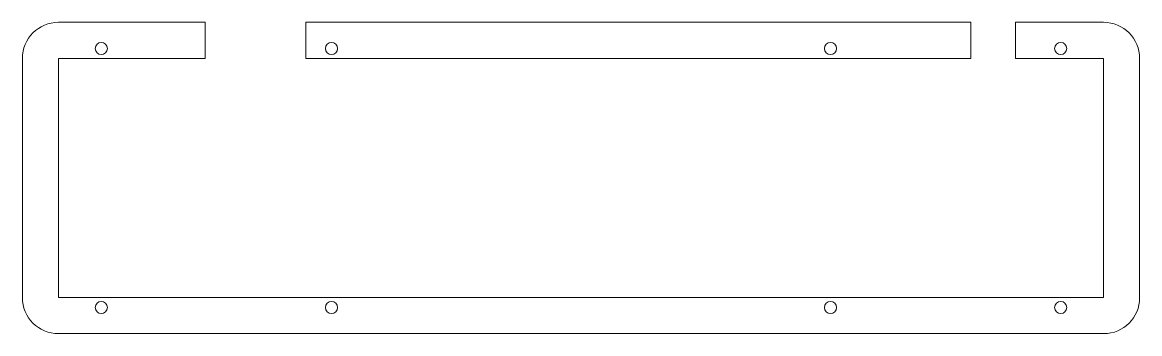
# Model space of a CAD drawing. Header units: millimetres. Extents: x 11280 to 11558, y 11173 to 11251.
import ezdxf

# ---------------------------------------------------------------- set-up
doc = ezdxf.new("R2010")
doc.units = ezdxf.units.MM
doc.layers.add('A-DETL', color=90, linetype='Continuous', lineweight=18)

msp = doc.modelspace()

# ---------------------------------------------------------------- linework, layer by layer
at = {"layer": 'A-DETL'}
for p, q in [((11325.75, 11250.59), (11289.4, 11250.59)), ((11325.75, 11241.6), (11325.75, 11250.59)), ((11515.86, 11250.59), (11350.75, 11250.59)), ((11350.75, 11250.59), (11350.75, 11241.59)), ((11515.86, 11241.59), (11515.86, 11250.59)), ((11548.76, 11250.59), (11526.91, 11250.59)), ((11526.91, 11250.59), (11526.91, 11241.59)), ((11280.4, 11241.59), (11280.4, 11182.29)), ((11289.4, 11182.29), (11289.4, 11241.6)), ((11289.4, 11241.6), (11325.75, 11241.6)), ((11350.75, 11241.59), (11515.86, 11241.59)), ((11526.91, 11241.59), (11548.76, 11241.59)), ((11548.76, 11241.59), (11548.76, 11182.29)), ((11557.76, 11182.2), (11557.76, 11241.59)), ((11548.76, 11182.29), (11289.4, 11182.29)), ((11289.4, 11173.29), (11548.85, 11173.29))]:
    msp.add_line(p, q, dxfattribs=at)
for centre, radius, start, end in [((11289.4, 11241.59), 9, 90, 180), ((11548.76, 11241.59), 9, 0, 90), ((11300, 11244.09), 1.5, 0, 180), ((11357.15, 11244.09), 1.5, 0, 180), ((11481.01, 11244.09), 1.5, 0, 180), ((11538.16, 11244.09), 1.5, 0, 180), ((11300, 11244.09), 1.5, 180, 0), ((11357.15, 11244.09), 1.5, 180, 0), ((11481.01, 11244.09), 1.5, 180, 0), ((11538.16, 11244.09), 1.5, 180, 0), ((11289.4, 11182.29), 9, 180, 270), ((11300, 11179.79), 1.5, 0, 180), ((11357.15, 11179.79), 1.5, 0, 180), ((11481.01, 11179.79), 1.5, 0, 180), ((11538.16, 11179.79), 1.5, 0, 180), ((11548.85, 11182.2), 8.91, 270, 0), ((11300, 11179.79), 1.5, 180, 0), ((11357.15, 11179.79), 1.5, 180, 0), ((11481.01, 11179.79), 1.5, 180, 0), ((11538.16, 11179.79), 1.5, 180, 0)]:
    msp.add_arc(centre, radius, start, end, dxfattribs=at)

doc.saveas('drawing.dxf')
